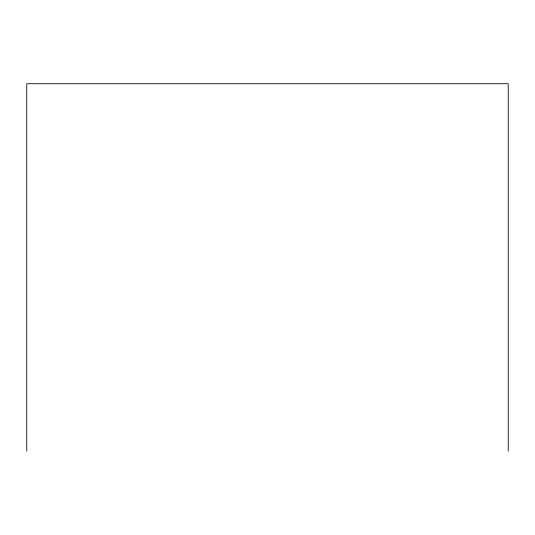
<?xml version="1.0" encoding="UTF-8"?>
<svg xmlns="http://www.w3.org/2000/svg" width="535" height="535" viewBox="0 0 535 535"><rect width="100%" height="100%" fill="white"/><g stroke="black" fill="none" stroke-linecap="round" stroke-linejoin="round"><path stroke-width="0.8" d="M508.25 451.279L508.25 83.721L26.75 83.721L26.75 451.279"/></g></svg>
